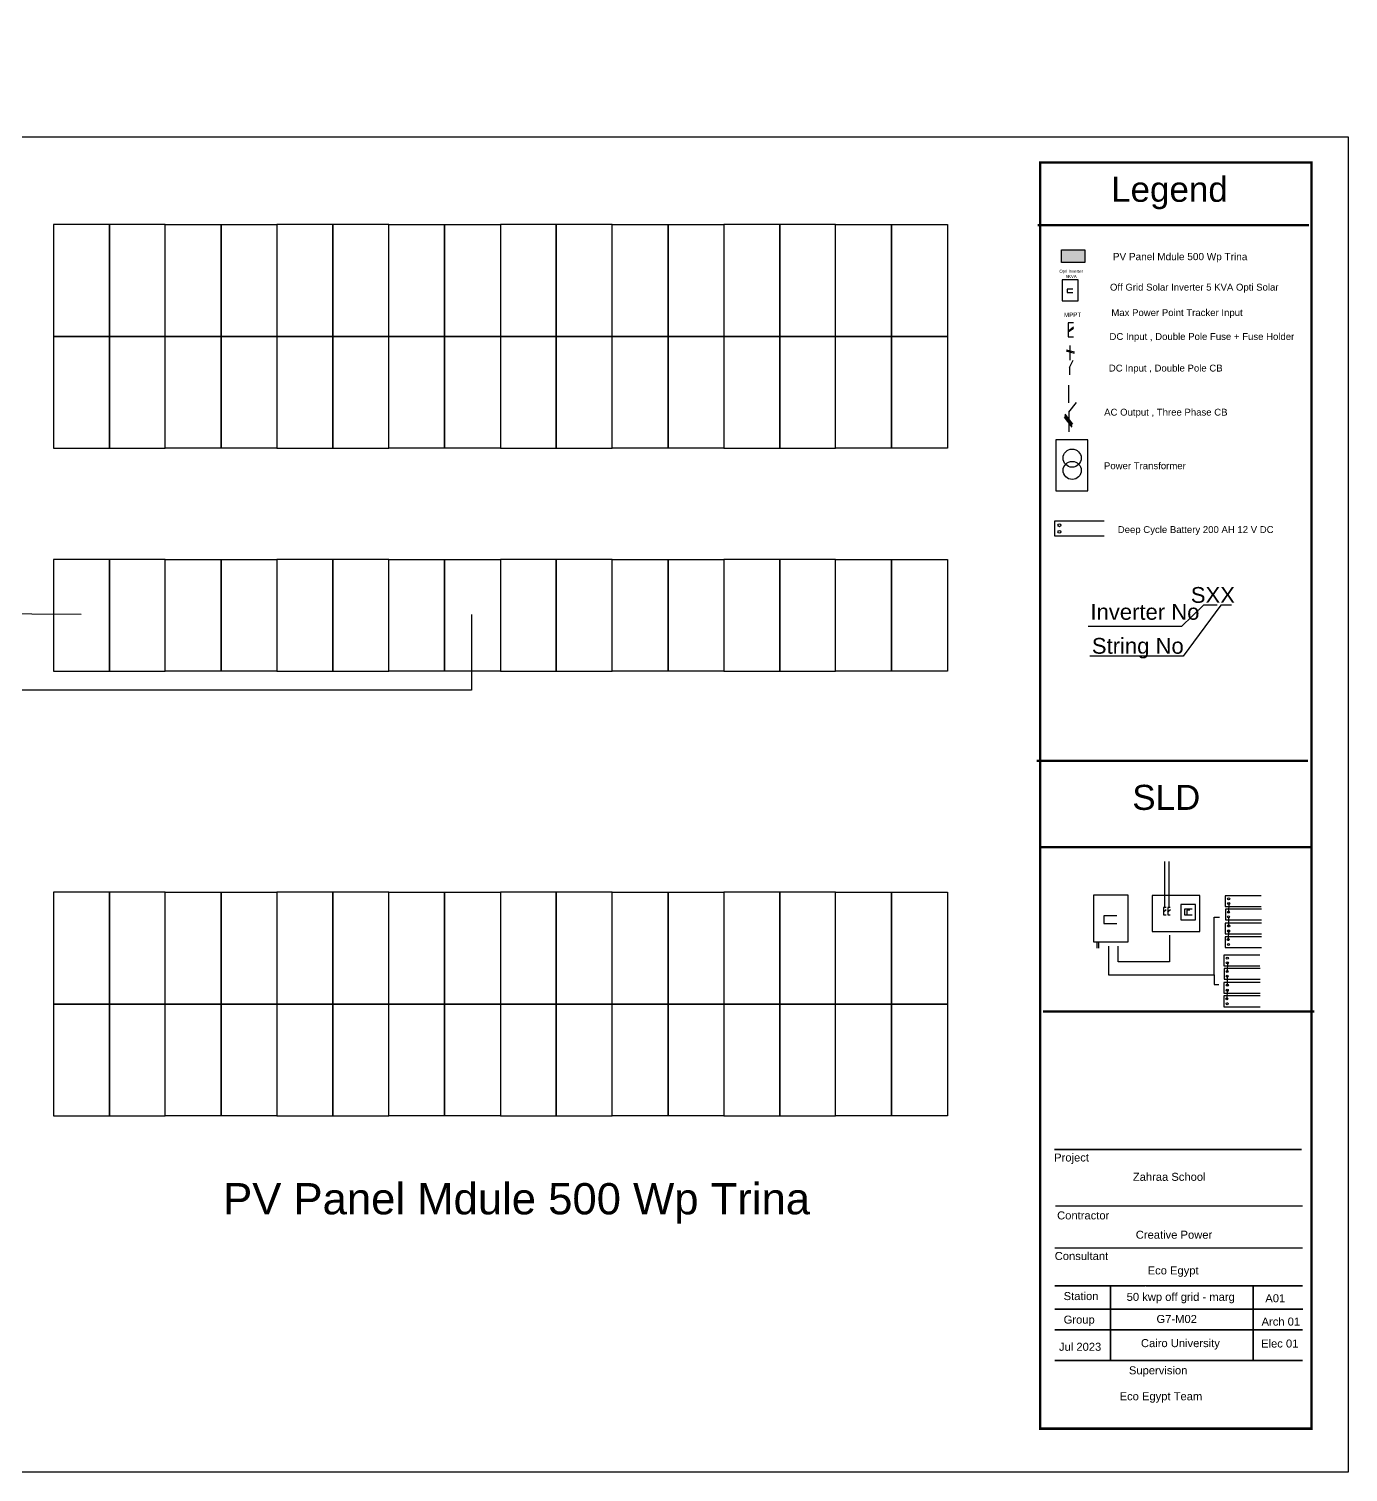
# Model space of a CAD drawing. Header units: millimetres. Extents: x 667177791 to 667177835.2, y 2728110118.8 to 2728110144.6.
# Drawn here: x 667177811.59 to 667177835.21, y 2728110118.82 to 2728110144.65 of the extents above; entities that cross this region are included whole.
import ezdxf

# ---------------------------------------------------------------- set-up
doc = ezdxf.new("R2010")
doc.units = ezdxf.units.MM
for name, color, linetype in [('A-Walls', 7, 'Continuous'), ('AREA', 4, 'Continuous'), ('Low Voltage SChematic Schematic$0$e-risr-lin3', 3, 'Continuous'), ('TEXT', 2, 'Continuous')]:
    doc.layers.add(name, color=color, linetype=linetype)
for name, color, linetype, lineweight in [('Lights', 50, 'Continuous', 0), ('NOTES', 7, 'Continuous', 0), ('TEXTS', 84, 'Continuous', 0)]:
    doc.layers.add(name, color=color, linetype=linetype, lineweight=lineweight)
doc.styles.add('Arial', font='arial.ttf', dxfattribs={"height": 349.9999999999996})
doc.styles.add('DMA-TXT-DIM', font='sanss___.ttf', dxfattribs={"height": 0.0018})
doc.styles.add('SDC-TEXT-ARB', font='sdc-arb.shx')
doc.styles.add('XA2', font='xarab.shx', dxfattribs={"height": 0.15})
pattern_1 = [(0, (0, -2.420000076293945), (0, 6.985), [5.08, -1.905]), (90, (0, -2.420000076293945), (-6.985, 4.277078946022131e-16), [5.08, -1.905])]
pattern_2 = [(0, (1.021999955177307, 0), (0, 6.985), [5.08, -1.905]), (90, (1.021999955177307, 0), (-6.985, 4.277078946022131e-16), [5.08, -1.905])]

msp = doc.modelspace()

# ---------------------------------------------------------------- hatches: boundary and pattern name
at = {"layer": 'AREA', "lineweight": 30, "true_color": 0xadddf7}
h = msp.add_hatch(dxfattribs=at)
h.set_pattern_fill('ANGLE', color=141)
h.set_pattern_definition([(0, (1.797947645187378, 3.002924919128418), (0, 6.985), [5.08, -1.905]), (90, (1.797947645187378, 3.002924919128418), (-6.985, 4.277078946022131e-16), [5.08, -1.905])])
h.paths.add_polyline_path([(667177826.8468572, 2728110144.649703), (667177825.8248572, 2728110144.649703), (667177825.8248572, 2728110142.229702), (667177826.8468572, 2728110142.229702)])
h = msp.add_hatch(dxfattribs=at)
h.set_pattern_fill('ANGLE', color=141)
h.set_pattern_definition(pattern_2)
h.paths.add_polyline_path([(667177826.0709095, 2728110141.646778), (667177825.0489095, 2728110141.646778), (667177825.0489095, 2728110139.226778), (667177826.0709095, 2728110139.226778)])
h = msp.add_hatch(dxfattribs=at)
h.set_pattern_fill('ANGLE', color=141)
h.set_pattern_definition(pattern_2)
h.paths.add_polyline_path([(667177826.0709095, 2728110141.646778), (667177825.0489095, 2728110141.646778), (667177825.0489095, 2728110139.226778), (667177826.0709095, 2728110139.226778)])
at = {"layer": 'AREA', "true_color": 0xadddf7}
h = msp.add_hatch(dxfattribs=at)
h.set_pattern_fill('ANGLE', color=141, scale=0.0001895248519407799)
h.set_pattern_definition([(0, (667051369.2427106, 2727593076.773592), (0, 0.001323831090806347), [0.0009627862478591619, -0.0003610448429471856]), (90, (667051369.2427106, 2727593076.773592), (-0.001323831090806347, 8.10612753983871e-20), [0.0009627862478591616, -0.0003610448429471856])])
h.paths.add_polyline_path([(667177830.4927125, 2728110140.46864), (667177830.4927125, 2728110140.69607), (667177830.0757577, 2728110140.69607), (667177830.0757577, 2728110140.46864)])
at = {"layer": 'AREA', "lineweight": 30, "true_color": 0xadddf7}
h = msp.add_hatch(dxfattribs=at)
h.set_pattern_fill('ANGLE', color=141)
h.set_pattern_definition(pattern_1)
h.paths.add_polyline_path([(667177825.0489095, 2728110139.226778), (667177824.0269096, 2728110139.226778), (667177824.0269096, 2728110136.806777), (667177825.0489095, 2728110136.806777)])
h = msp.add_hatch(dxfattribs=at)
h.set_pattern_fill('ANGLE', color=141)
h.set_pattern_definition(pattern_1)
h.paths.add_polyline_path([(667177825.0489095, 2728110139.226778), (667177824.0269096, 2728110139.226778), (667177824.0269096, 2728110136.806777), (667177825.0489095, 2728110136.806777)])
h = msp.add_hatch(dxfattribs=at)
h.set_pattern_fill('ANGLE', color=141)
h.set_pattern_definition(pattern_1)
h.paths.add_polyline_path([(667177825.0489095, 2728110139.226778), (667177824.0269096, 2728110139.226778), (667177824.0269096, 2728110136.806777), (667177825.0489095, 2728110136.806777)])
h = msp.add_hatch(dxfattribs=at)
h.set_pattern_fill('ANGLE', color=141)
h.set_pattern_definition([(0, (1.021999955177307, -2.420000076293945), (0, 6.985), [5.08, -1.905]), (90, (1.021999955177307, -2.420000076293945), (-6.985, 4.277078946022131e-16), [5.08, -1.905])])
h.paths.add_polyline_path([(667177826.0709095, 2728110139.226778), (667177825.0489095, 2728110139.226778), (667177825.0489095, 2728110136.806777), (667177826.0709095, 2728110136.806777)])

# ---------------------------------------------------------------- linework, layer by layer
at = {"color": 0}
for p, q in [((667177830.2242454, 2728110138.984527), (667177830.2242454, 2728110138.72031)), ((667177830.3078512, 2728110138.860115), (667177830.1642507, 2728110138.90083)), ((667177830.3085719, 2728110138.838581), (667177830.1649717, 2728110138.879296)), ((667177830.2233001, 2728110138.589375), (667177830.2868413, 2728110138.72031)), ((667177830.2233001, 2728110138.589375), (667177830.2233001, 2728110138.457267))]:
    msp.add_line(p, q, dxfattribs=at)
at = {"color": 240, "lineweight": 30, "true_color": 0xed1f24}
msp.add_line((667177831.953598, 2728110128.880328), (667177831.9032762, 2728110128.835794), dxfattribs=at)
at = {"lineweight": 30}
msp.add_line((667177832.0264044, 2728110128.880786), (667177831.9760826, 2728110128.836251), dxfattribs=at)
at = {"color": 18, "true_color": 0x000000}
msp.add_line((667177829.9560628, 2728110122.830596), (667177834.3921664, 2728110122.830596), dxfattribs=at)
at = {"lineweight": 0}
msp.add_lwpolyline([(667177835.2083838, 2728110142.716132), (667177791.0298784, 2728110142.716132), (667177791.0298784, 2728110118.815216), (667177835.2083838, 2728110118.815216), (667177835.2083838, 2728110142.716132)], dxfattribs=at)
at = {"lineweight": 30}
for points in [[(667177830.3741109, 2728110140.158644), (667177830.0922825, 2728110140.158644), (667177830.0922825, 2728110139.780001), (667177830.3741109, 2728110139.780001)], [(667177830.2806377, 2728110139.990195), (667177830.176687, 2728110139.990195), (667177830.176687, 2728110139.928645), (667177830.2806377, 2728110139.928645)], [(667177831.2722471, 2728110129.141697), (667177830.6510162, 2728110129.141697), (667177830.6510162, 2728110128.307058), (667177831.2722471, 2728110128.307058)], [(667177832.5538011, 2728110129.139066), (667177831.7021215, 2728110129.139066), (667177831.7021215, 2728110128.492281), (667177832.5538011, 2728110128.492281)], [(667177832.0249667, 2728110128.923882), (667177831.9789579, 2728110128.923882), (667177831.9789579, 2728110128.791718), (667177832.0249667, 2728110128.791718)], [(667177832.4136345, 2728110128.894348), (667177832.2809119, 2728110128.894348), (667177832.2809119, 2728110128.79015), (667177832.4136345, 2728110128.79015)], [(667177831.0662053, 2728110128.77039), (667177830.8370683, 2728110128.77039), (667177830.8370683, 2728110128.634714), (667177831.0662053, 2728110128.634714)], [(667177832.3725536, 2728110128.872246), (667177832.3219926, 2728110128.872246), (667177832.3219926, 2728110128.79015), (667177832.3725536, 2728110128.79015)]]:
    msp.add_lwpolyline(points, close=True, dxfattribs=at)
at = {"color": 0}
msp.add_lwpolyline([(667177830.5489435, 2728110137.292671), (667177829.9748616, 2728110137.292671), (667177829.9748616, 2728110136.379948), (667177830.5489435, 2728110136.379948)], close=True, dxfattribs=at)
at = {"color": 240, "lineweight": 30, "true_color": 0xed1f24}
msp.add_lwpolyline([(667177831.9521604, 2728110128.923425), (667177831.9061515, 2728110128.923425), (667177831.9061515, 2728110128.791261), (667177831.9521604, 2728110128.791261)], close=True, dxfattribs=at)
at = {"color": 18, "lineweight": 30, "true_color": 0x000000, "const_width": 0.01223335125470543}
msp.add_lwpolyline([(667177832.0736492, 2728110128.673622), (667177832.0736492, 2728110129.045527), (667177832.4098415, 2728110129.045527), (667177832.4098415, 2728110128.977412)], dxfattribs=at)
at = {"color": 240, "lineweight": 30, "true_color": 0xed1f24, "const_width": 0.01223335125470543}
for points in [[(667177832.1178737, 2728110128.564321), (667177832.1178737, 2728110129.00876), (667177832.2877419, 2728110129.00876), (667177832.2877419, 2728110128.977412)], [(667177831.9291561, 2728110128.791261), (667177831.9291561, 2728110128.564321)]]:
    msp.add_lwpolyline(points, dxfattribs=at)
at = {"color": 55, "lineweight": 30, "true_color": 0x999b37}
msp.add_lwpolyline([(667177832.4768357, 2728110128.977412), (667177832.2117062, 2728110128.977412), (667177832.2117062, 2728110128.703906), (667177832.4768357, 2728110128.703906)], close=True, dxfattribs=at)
at = {"color": 52, "lineweight": 30, "true_color": 0xc8c92d, "const_width": 0.01223335125470543}
for points in [[(667177832.1653945, 2728110128.673622), (667177831.8140817, 2728110128.673622), (667177832.1653945, 2728110128.673622)], [(667177832.1678808, 2728110128.564321), (667177831.8014572, 2728110128.564321)]]:
    msp.add_lwpolyline(points, dxfattribs=at)
at = {"lineweight": 30, "const_width": 0.01223335125470543}
msp.add_lwpolyline([(667177832.0019624, 2728110128.791718), (667177832.0019624, 2728110128.673622)], dxfattribs=at)
at = {"color": 0}
for centre in [(667177830.2680175, 2728110136.965787), (667177830.2687194, 2728110136.74588)]:
    msp.add_circle(centre, 0.162163529122147, dxfattribs=at)
at = {"layer": 'A-Walls', "lineweight": 30}
for p, q in [((667177833.0700302, 2728110128.993113), (667177833.0654886, 2728110128.837912)), ((667177833.0689476, 2728110128.501819), (667177833.0616653, 2728110128.347349)), ((667177833.046118, 2728110127.931611), (667177833.0415761, 2728110127.776409)), ((667177833.0450356, 2728110127.440316), (667177833.0377531, 2728110127.285847))]:
    msp.add_line(p, q, dxfattribs=at)
for points in [[(667177830.8421705, 2728110135.836433), (667177829.9528732, 2728110135.836433), (667177829.9528732, 2728110135.572395), (667177830.8421705, 2728110135.572395)], [(667177833.6515121, 2728110129.130764), (667177833.0065813, 2728110129.130764), (667177833.0065813, 2728110128.939281), (667177833.6515121, 2728110128.939281)], [(667177833.6552052, 2728110128.893923), (667177833.0102742, 2728110128.893923), (667177833.0102742, 2728110128.702439), (667177833.6552052, 2728110128.702439)], [(667177833.654875, 2728110128.642865), (667177833.0099437, 2728110128.642865), (667177833.0099437, 2728110128.451382), (667177833.654875, 2728110128.451382)], [(667177833.654875, 2728110128.399828), (667177833.0099437, 2728110128.399828), (667177833.0099437, 2728110128.208344), (667177833.654875, 2728110128.208344)], [(667177833.6276002, 2728110128.069262), (667177832.9826691, 2728110128.069262), (667177832.9826691, 2728110127.877778), (667177833.6276002, 2728110127.877778)], [(667177833.631293, 2728110127.832421), (667177832.986362, 2728110127.832421), (667177832.986362, 2728110127.640937), (667177833.631293, 2728110127.640937)], [(667177833.6309626, 2728110127.581364), (667177832.9860315, 2728110127.581364), (667177832.9860315, 2728110127.389879), (667177833.6309626, 2728110127.389879)], [(667177833.6309626, 2728110127.338326), (667177832.9860315, 2728110127.338326), (667177832.9860315, 2728110127.146842), (667177833.6309626, 2728110127.146842)]]:
    msp.add_lwpolyline(points, close=True, dxfattribs=at)
for centre, radius in [((667177830.0391107, 2728110135.764266), 0.02568967087268749), ((667177830.0403633, 2728110135.646626), 0.02568967087268749), ((667177833.0691218, 2728110129.078427), 0.01863051608746556), ((667177833.0700302, 2728110128.993113), 0.01863051608746556), ((667177833.0654886, 2728110128.837912), 0.01863051608746556), ((667177833.0673051, 2728110128.75532), 0.01863051608746556), ((667177833.0616653, 2728110128.347349), 0.01863051608746556), ((667177833.0689476, 2728110128.501819), 0.01863051608746556), ((667177833.0704043, 2728110128.592056), 0.01863051608746556), ((667177833.0660353, 2728110128.261477), 0.01863051608746556), ((667177833.0452096, 2728110128.016926), 0.01863051608746556), ((667177833.046118, 2728110127.931611), 0.01863051608746556), ((667177833.0415761, 2728110127.776409), 0.01863051608746556), ((667177833.0433929, 2728110127.693817), 0.01863051608746556), ((667177833.0450356, 2728110127.440316), 0.01863051608746556), ((667177833.0464921, 2728110127.530554), 0.01863051608746556), ((667177833.0377531, 2728110127.285847), 0.01863051608746556), ((667177833.0421231, 2728110127.199975), 0.01863051608746556)]:
    msp.add_circle(centre, radius, dxfattribs=at)
at = {"layer": 'AREA', "color": 18, "lineweight": 30, "true_color": 0x000000}
for p, q in [((667177830.2948141, 2728110139.307389), (667177830.1948823, 2728110139.234378)), ((667177830.2946455, 2728110139.28493), (667177830.1962874, 2728110139.21794))]:
    msp.add_line(p, q, dxfattribs=at)
at = {"layer": 'AREA', "color": 240, "true_color": 0xed1f24}
for p, q in [((667177831.928011, 2728110128.923425), (667177831.928011, 2728110129.746738)), ((667177830.7079761, 2728110128.307058), (667177830.7079761, 2728110128.193974))]:
    msp.add_line(p, q, dxfattribs=at)
at = {"layer": 'AREA', "color": 18, "true_color": 0x000000}
for p, q in [((667177832.0028293, 2728110128.923709), (667177832.0028293, 2728110129.747022)), ((667177833.0690382, 2728110128.751671), (667177833.0690382, 2728110128.588169)), ((667177830.7419138, 2728110128.307058), (667177830.7419138, 2728110128.193974)), ((667177833.0451257, 2728110127.690168), (667177833.0451257, 2728110127.526668))]:
    msp.add_line(p, q, dxfattribs=at)
at = {"layer": 'AREA', "color": 18, "lineweight": 30, "true_color": 0x000000}
for points in [[(667177813.0341623, 2728110141.144902), (667177812.0341623, 2728110141.144902), (667177812.0341623, 2728110139.144902), (667177813.0341623, 2728110139.144902), (667177813.0341623, 2728110141.144902)], [(667177814.0341622, 2728110141.144902), (667177813.0341622, 2728110141.144902), (667177813.0341622, 2728110139.144902), (667177814.0341622, 2728110139.144902), (667177814.0341622, 2728110141.144902)], [(667177814.0341622, 2728110141.144902), (667177815.0341622, 2728110141.144902), (667177815.0341622, 2728110139.144902), (667177814.0341622, 2728110139.144902), (667177814.0341622, 2728110141.144902)], [(667177815.034162, 2728110141.144902), (667177816.034162, 2728110141.144902), (667177816.034162, 2728110139.144902), (667177815.034162, 2728110139.144902), (667177815.034162, 2728110141.144902)], [(667177817.034162, 2728110141.144902), (667177816.034162, 2728110141.144902), (667177816.034162, 2728110139.144902), (667177817.034162, 2728110139.144902), (667177817.034162, 2728110141.144902)], [(667177818.0341619, 2728110141.144902), (667177817.0341619, 2728110141.144902), (667177817.0341619, 2728110139.144902), (667177818.0341619, 2728110139.144902), (667177818.0341619, 2728110141.144902)], [(667177818.0341619, 2728110141.144902), (667177819.0341619, 2728110141.144902), (667177819.0341619, 2728110139.144902), (667177818.0341619, 2728110139.144902), (667177818.0341619, 2728110141.144902)], [(667177819.0341618, 2728110141.144902), (667177820.0341618, 2728110141.144902), (667177820.0341618, 2728110139.144902), (667177819.0341618, 2728110139.144902), (667177819.0341618, 2728110141.144902)], [(667177821.034162, 2728110141.144902), (667177820.034162, 2728110141.144902), (667177820.034162, 2728110139.144902), (667177821.034162, 2728110139.144902), (667177821.034162, 2728110141.144902)], [(667177822.0341619, 2728110141.144902), (667177821.0341619, 2728110141.144902), (667177821.0341619, 2728110139.144902), (667177822.0341619, 2728110139.144902), (667177822.0341619, 2728110141.144902)], [(667177822.0341619, 2728110141.144902), (667177823.0341619, 2728110141.144902), (667177823.0341619, 2728110139.144902), (667177822.0341619, 2728110139.144902), (667177822.0341619, 2728110141.144902)], [(667177823.0341618, 2728110141.144902), (667177824.0341618, 2728110141.144902), (667177824.0341618, 2728110139.144902), (667177823.0341618, 2728110139.144902), (667177823.0341618, 2728110141.144902)], [(667177825.0341618, 2728110141.144902), (667177824.0341618, 2728110141.144902), (667177824.0341618, 2728110139.144902), (667177825.0341618, 2728110139.144902), (667177825.0341618, 2728110141.144902)], [(667177826.0341617, 2728110141.144902), (667177825.0341617, 2728110141.144902), (667177825.0341617, 2728110139.144902), (667177826.0341617, 2728110139.144902), (667177826.0341617, 2728110141.144902)], [(667177826.0341617, 2728110141.144902), (667177827.0341617, 2728110141.144902), (667177827.0341617, 2728110139.144902), (667177826.0341617, 2728110139.144902), (667177826.0341617, 2728110141.144902)], [(667177827.0341616, 2728110141.144902), (667177828.0341616, 2728110141.144902), (667177828.0341616, 2728110139.144902), (667177827.0341616, 2728110139.144902), (667177827.0341616, 2728110141.144902)], [(667177813.0341622, 2728110139.144902), (667177812.0341622, 2728110139.144902), (667177812.0341622, 2728110137.144902), (667177813.0341622, 2728110137.144902), (667177813.0341622, 2728110139.144902)], [(667177814.0341622, 2728110139.144902), (667177813.0341622, 2728110139.144902), (667177813.0341622, 2728110137.144902), (667177814.0341622, 2728110137.144902), (667177814.0341622, 2728110139.144902)], [(667177814.0341622, 2728110139.144902), (667177815.0341622, 2728110139.144902), (667177815.0341622, 2728110137.144902), (667177814.0341622, 2728110137.144902), (667177814.0341622, 2728110139.144902)], [(667177815.0341622, 2728110139.144902), (667177816.0341622, 2728110139.144902), (667177816.0341622, 2728110137.144902), (667177815.0341622, 2728110137.144902), (667177815.0341622, 2728110139.144902)], [(667177817.0341619, 2728110139.144902), (667177816.0341619, 2728110139.144902), (667177816.0341619, 2728110137.144902), (667177817.0341619, 2728110137.144902), (667177817.0341619, 2728110139.144902)], [(667177818.0341619, 2728110139.144902), (667177817.0341619, 2728110139.144902), (667177817.0341619, 2728110137.144902), (667177818.0341619, 2728110137.144902), (667177818.0341619, 2728110139.144902)], [(667177818.0341619, 2728110139.144902), (667177819.0341619, 2728110139.144902), (667177819.0341619, 2728110137.144902), (667177818.0341619, 2728110137.144902), (667177818.0341619, 2728110139.144902)], [(667177819.0341619, 2728110139.144902), (667177820.0341619, 2728110139.144902), (667177820.0341619, 2728110137.144902), (667177819.0341619, 2728110137.144902), (667177819.0341619, 2728110139.144902)], [(667177821.0341619, 2728110139.144902), (667177820.0341619, 2728110139.144902), (667177820.0341619, 2728110137.144902), (667177821.0341619, 2728110137.144902), (667177821.0341619, 2728110139.144902)], [(667177822.0341619, 2728110139.144902), (667177821.0341619, 2728110139.144902), (667177821.0341619, 2728110137.144902), (667177822.0341619, 2728110137.144902), (667177822.0341619, 2728110139.144902)], [(667177822.0341619, 2728110139.144902), (667177823.0341619, 2728110139.144902), (667177823.0341619, 2728110137.144902), (667177822.0341619, 2728110137.144902), (667177822.0341619, 2728110139.144902)], [(667177823.0341619, 2728110139.144902), (667177824.0341619, 2728110139.144902), (667177824.0341619, 2728110137.144902), (667177823.0341619, 2728110137.144902), (667177823.0341619, 2728110139.144902)], [(667177825.0341617, 2728110139.144902), (667177824.0341617, 2728110139.144902), (667177824.0341617, 2728110137.144902), (667177825.0341617, 2728110137.144902), (667177825.0341617, 2728110139.144902)], [(667177826.0341617, 2728110139.144902), (667177825.0341617, 2728110139.144902), (667177825.0341617, 2728110137.144902), (667177826.0341617, 2728110137.144902), (667177826.0341617, 2728110139.144902)], [(667177826.0341617, 2728110139.144902), (667177827.0341617, 2728110139.144902), (667177827.0341617, 2728110137.144902), (667177826.0341617, 2728110137.144902), (667177826.0341617, 2728110139.144902)], [(667177827.0341617, 2728110139.144902), (667177828.0341617, 2728110139.144902), (667177828.0341617, 2728110137.144902), (667177827.0341617, 2728110137.144902), (667177827.0341617, 2728110139.144902)], [(667177819.518619, 2728110134.169459), (667177819.518619, 2728110132.810001), (667177807.494633, 2728110132.810001), (667177807.494633, 2728110136.678951)], [(667177813.0341622, 2728110135.150285), (667177812.0341622, 2728110135.150285), (667177812.0341622, 2728110133.150285), (667177813.0341622, 2728110133.150285), (667177813.0341622, 2728110135.150285)], [(667177814.034162, 2728110135.150285), (667177813.034162, 2728110135.150285), (667177813.034162, 2728110133.150285), (667177814.034162, 2728110133.150285), (667177814.034162, 2728110135.150285)], [(667177814.034162, 2728110135.150285), (667177815.034162, 2728110135.150285), (667177815.034162, 2728110133.150285), (667177814.034162, 2728110133.150285), (667177814.034162, 2728110135.150285)], [(667177815.0341619, 2728110135.150285), (667177816.0341619, 2728110135.150285), (667177816.0341619, 2728110133.150285), (667177815.0341619, 2728110133.150285), (667177815.0341619, 2728110135.150285)], [(667177817.0341619, 2728110135.150285), (667177816.0341619, 2728110135.150285), (667177816.0341619, 2728110133.150285), (667177817.0341619, 2728110133.150285), (667177817.0341619, 2728110135.150285)], [(667177818.0341618, 2728110135.150285), (667177817.0341618, 2728110135.150285), (667177817.0341618, 2728110133.150285), (667177818.0341618, 2728110133.150285), (667177818.0341618, 2728110135.150285)], [(667177818.0341618, 2728110135.150285), (667177819.0341618, 2728110135.150285), (667177819.0341618, 2728110133.150285), (667177818.0341618, 2728110133.150285), (667177818.0341618, 2728110135.150285)], [(667177819.0341617, 2728110135.150285), (667177820.0341617, 2728110135.150285), (667177820.0341617, 2728110133.150285), (667177819.0341617, 2728110133.150285), (667177819.0341617, 2728110135.150285)], [(667177821.0341619, 2728110135.150285), (667177820.0341619, 2728110135.150285), (667177820.0341619, 2728110133.150285), (667177821.0341619, 2728110133.150285), (667177821.0341619, 2728110135.150285)], [(667177822.0341618, 2728110135.150285), (667177821.0341618, 2728110135.150285), (667177821.0341618, 2728110133.150285), (667177822.0341618, 2728110133.150285), (667177822.0341618, 2728110135.150285)], [(667177822.0341618, 2728110135.150285), (667177823.0341618, 2728110135.150285), (667177823.0341618, 2728110133.150285), (667177822.0341618, 2728110133.150285), (667177822.0341618, 2728110135.150285)], [(667177823.0341617, 2728110135.150285), (667177824.0341617, 2728110135.150285), (667177824.0341617, 2728110133.150285), (667177823.0341617, 2728110133.150285), (667177823.0341617, 2728110135.150285)], [(667177825.0341617, 2728110135.150285), (667177824.0341617, 2728110135.150285), (667177824.0341617, 2728110133.150285), (667177825.0341617, 2728110133.150285), (667177825.0341617, 2728110135.150285)], [(667177826.0341616, 2728110135.150285), (667177825.0341616, 2728110135.150285), (667177825.0341616, 2728110133.150285), (667177826.0341616, 2728110133.150285), (667177826.0341616, 2728110135.150285)], [(667177826.0341616, 2728110135.150285), (667177827.0341616, 2728110135.150285), (667177827.0341616, 2728110133.150285), (667177826.0341616, 2728110133.150285), (667177826.0341616, 2728110135.150285)], [(667177827.0341614, 2728110135.150285), (667177828.0341614, 2728110135.150285), (667177828.0341614, 2728110133.150285), (667177827.0341614, 2728110133.150285), (667177827.0341614, 2728110135.150285)], [(667177813.0341622, 2728110129.19426), (667177812.0341622, 2728110129.19426), (667177812.0341622, 2728110127.19426), (667177813.0341622, 2728110127.19426), (667177813.0341622, 2728110129.19426)], [(667177814.034162, 2728110129.19426), (667177813.034162, 2728110129.19426), (667177813.034162, 2728110127.19426), (667177814.034162, 2728110127.19426), (667177814.034162, 2728110129.19426)], [(667177814.034162, 2728110129.19426), (667177815.034162, 2728110129.19426), (667177815.034162, 2728110127.19426), (667177814.034162, 2728110127.19426), (667177814.034162, 2728110129.19426)], [(667177815.0341619, 2728110129.19426), (667177816.0341619, 2728110129.19426), (667177816.0341619, 2728110127.19426), (667177815.0341619, 2728110127.19426), (667177815.0341619, 2728110129.19426)], [(667177817.0341619, 2728110129.19426), (667177816.0341619, 2728110129.19426), (667177816.0341619, 2728110127.19426), (667177817.0341619, 2728110127.19426), (667177817.0341619, 2728110129.19426)], [(667177818.0341618, 2728110129.19426), (667177817.0341618, 2728110129.19426), (667177817.0341618, 2728110127.19426), (667177818.0341618, 2728110127.19426), (667177818.0341618, 2728110129.19426)], [(667177818.0341618, 2728110129.19426), (667177819.0341618, 2728110129.19426), (667177819.0341618, 2728110127.19426), (667177818.0341618, 2728110127.19426), (667177818.0341618, 2728110129.19426)], [(667177819.0341617, 2728110129.19426), (667177820.0341617, 2728110129.19426), (667177820.0341617, 2728110127.19426), (667177819.0341617, 2728110127.19426), (667177819.0341617, 2728110129.19426)], [(667177821.0341619, 2728110129.19426), (667177820.0341619, 2728110129.19426), (667177820.0341619, 2728110127.19426), (667177821.0341619, 2728110127.19426), (667177821.0341619, 2728110129.19426)], [(667177822.0341618, 2728110129.19426), (667177821.0341618, 2728110129.19426), (667177821.0341618, 2728110127.19426), (667177822.0341618, 2728110127.19426), (667177822.0341618, 2728110129.19426)], [(667177822.0341618, 2728110129.19426), (667177823.0341618, 2728110129.19426), (667177823.0341618, 2728110127.19426), (667177822.0341618, 2728110127.19426), (667177822.0341618, 2728110129.19426)], [(667177823.0341617, 2728110129.19426), (667177824.0341617, 2728110129.19426), (667177824.0341617, 2728110127.19426), (667177823.0341617, 2728110127.19426), (667177823.0341617, 2728110129.19426)], [(667177825.0341617, 2728110129.19426), (667177824.0341617, 2728110129.19426), (667177824.0341617, 2728110127.19426), (667177825.0341617, 2728110127.19426), (667177825.0341617, 2728110129.19426)], [(667177826.0341616, 2728110129.19426), (667177825.0341616, 2728110129.19426), (667177825.0341616, 2728110127.19426), (667177826.0341616, 2728110127.19426), (667177826.0341616, 2728110129.19426)], [(667177826.0341616, 2728110129.19426), (667177827.0341616, 2728110129.19426), (667177827.0341616, 2728110127.19426), (667177826.0341616, 2728110127.19426), (667177826.0341616, 2728110129.19426)], [(667177827.0341614, 2728110129.19426), (667177828.0341614, 2728110129.19426), (667177828.0341614, 2728110127.19426), (667177827.0341614, 2728110127.19426), (667177827.0341614, 2728110129.19426)], [(667177813.034162, 2728110127.19426), (667177812.034162, 2728110127.19426), (667177812.034162, 2728110125.19426), (667177813.034162, 2728110125.19426), (667177813.034162, 2728110127.19426)], [(667177814.034162, 2728110127.19426), (667177813.034162, 2728110127.19426), (667177813.034162, 2728110125.19426), (667177814.034162, 2728110125.19426), (667177814.034162, 2728110127.19426)], [(667177814.034162, 2728110127.19426), (667177815.034162, 2728110127.19426), (667177815.034162, 2728110125.19426), (667177814.034162, 2728110125.19426), (667177814.034162, 2728110127.19426)], [(667177815.034162, 2728110127.19426), (667177816.034162, 2728110127.19426), (667177816.034162, 2728110125.19426), (667177815.034162, 2728110125.19426), (667177815.034162, 2728110127.19426)], [(667177817.0341618, 2728110127.19426), (667177816.0341618, 2728110127.19426), (667177816.0341618, 2728110125.19426), (667177817.0341618, 2728110125.19426), (667177817.0341618, 2728110127.19426)], [(667177818.0341618, 2728110127.19426), (667177817.0341618, 2728110127.19426), (667177817.0341618, 2728110125.19426), (667177818.0341618, 2728110125.19426), (667177818.0341618, 2728110127.19426)], [(667177818.0341618, 2728110127.19426), (667177819.0341618, 2728110127.19426), (667177819.0341618, 2728110125.19426), (667177818.0341618, 2728110125.19426), (667177818.0341618, 2728110127.19426)], [(667177819.0341618, 2728110127.19426), (667177820.0341618, 2728110127.19426), (667177820.0341618, 2728110125.19426), (667177819.0341618, 2728110125.19426), (667177819.0341618, 2728110127.19426)], [(667177821.0341618, 2728110127.19426), (667177820.0341618, 2728110127.19426), (667177820.0341618, 2728110125.19426), (667177821.0341618, 2728110125.19426), (667177821.0341618, 2728110127.19426)], [(667177822.0341618, 2728110127.19426), (667177821.0341618, 2728110127.19426), (667177821.0341618, 2728110125.19426), (667177822.0341618, 2728110125.19426), (667177822.0341618, 2728110127.19426)], [(667177822.0341618, 2728110127.19426), (667177823.0341618, 2728110127.19426), (667177823.0341618, 2728110125.19426), (667177822.0341618, 2728110125.19426), (667177822.0341618, 2728110127.19426)], [(667177823.0341618, 2728110127.19426), (667177824.0341618, 2728110127.19426), (667177824.0341618, 2728110125.19426), (667177823.0341618, 2728110125.19426), (667177823.0341618, 2728110127.19426)], [(667177825.0341616, 2728110127.19426), (667177824.0341616, 2728110127.19426), (667177824.0341616, 2728110125.19426), (667177825.0341616, 2728110125.19426), (667177825.0341616, 2728110127.19426)], [(667177826.0341616, 2728110127.19426), (667177825.0341616, 2728110127.19426), (667177825.0341616, 2728110125.19426), (667177826.0341616, 2728110125.19426), (667177826.0341616, 2728110127.19426)], [(667177826.0341616, 2728110127.19426), (667177827.0341616, 2728110127.19426), (667177827.0341616, 2728110125.19426), (667177826.0341616, 2728110125.19426), (667177826.0341616, 2728110127.19426)], [(667177827.0341616, 2728110127.19426), (667177828.0341616, 2728110127.19426), (667177828.0341616, 2728110125.19426), (667177827.0341616, 2728110125.19426), (667177827.0341616, 2728110127.19426)]]:
    msp.add_lwpolyline(points, dxfattribs=at)
at = {"layer": 'AREA', "color": 18, "true_color": 0x000000}
msp.add_lwpolyline([(667177830.0757577, 2728110140.46864), (667177830.0757577, 2728110140.69607), (667177830.4927125, 2728110140.69607), (667177830.4927125, 2728110140.46864), (667177830.0757577, 2728110140.46864)], dxfattribs=at)
at = {"layer": 'AREA', "color": 18, "lineweight": 30, "true_color": 0x000000}
msp.add_lwpolyline([(667177830.2941959, 2728110139.386518), (667177830.1967369, 2728110139.386518), (667177830.1967369, 2728110139.139006), (667177830.2941959, 2728110139.139006)], close=True, dxfattribs=at)
at = {"layer": 'AREA', "color": 1, "lineweight": 30}
msp.add_lwpolyline([(667177812.5308343, 2728110134.169459), (667177808.0926996, 2728110134.19402), (667177808.0926996, 2728110136.678951)], dxfattribs=at)
at = {"layer": 'AREA', "color": 242, "true_color": 0xcd2027}
msp.add_lwpolyline([(667177832.8632624, 2728110134.335516), (667177832.6214728, 2728110134.335516), (667177832.2236898, 2728110133.951953), (667177830.5521407, 2728110133.951953)], dxfattribs=at)
at = {"layer": 'AREA', "color": 5}
msp.add_lwpolyline([(667177833.1206512, 2728110134.331619), (667177832.9295595, 2728110134.331619), (667177832.2548888, 2728110133.423685), (667177830.5818608, 2728110133.423685)], dxfattribs=at)
at = {"layer": 'AREA', "color": 240, "lineweight": 30, "true_color": 0xed1f24}
for points in [[(667177830.9213786, 2728110128.22885), (667177830.9213786, 2728110127.718093), (667177832.8091769, 2728110127.718093), (667177832.8091769, 2728110128.747845), (667177832.9081008, 2728110128.747845)], [(667177832.0095417, 2728110128.426562), (667177832.0095417, 2728110127.948757), (667177831.0944953, 2728110127.948757), (667177831.0944953, 2728110128.22885)], [(667177832.8091769, 2728110127.718093), (667177832.8091769, 2728110127.545094), (667177832.8950534, 2728110127.545094)]]:
    msp.add_lwpolyline(points, dxfattribs=at)
at = {"layer": 'Low Voltage SChematic Schematic$0$e-risr-lin3', "color": 18, "true_color": 0x000000}
for p, q in [((667177830.2108363, 2728110137.958368), (667177830.2108363, 2728110138.269287)), ((667177830.2108363, 2728110137.785698), (667177830.3441397, 2728110137.963256)), ((667177830.2664167, 2728110137.520071), (667177830.1331133, 2728110137.69763)), ((667177830.2711986, 2728110137.550337), (667177830.1378955, 2728110137.727895)), ((667177830.2781752, 2728110137.574747), (667177830.1448718, 2728110137.752305)), ((667177830.2108363, 2728110137.785698), (667177830.2108363, 2728110137.438762))]:
    msp.add_line(p, q, dxfattribs=at)
at = {"layer": 'NOTES', "lineweight": -3}
for p, q in [((667177801.5935135, 2728110142.716132), (667177835.2083838, 2728110142.716132)), ((667177835.2083838, 2728110118.815216), (667177801.5935135, 2728110118.815216))]:
    msp.add_line(p, q, dxfattribs=at)
at = {"layer": 'NOTES', "color": 7, "lineweight": -3}
msp.add_line((667177835.2083838, 2728110142.716132), (667177835.2083838, 2728110118.815216), dxfattribs=at)
at = {"layer": 'NOTES', "color": 18, "lineweight": -3, "true_color": 0x000000, "const_width": 0.04378002651777429}
for points in [[(667177829.6973636, 2728110126.158586), (667177829.6973636, 2728110142.25827), (667177834.5529633, 2728110142.25827), (667177834.5529633, 2728110119.592673), (667177829.6973636, 2728110119.592673), (667177829.6973636, 2728110126.158586)], [(667177829.6497118, 2728110141.134879), (667177834.5053115, 2728110141.134879)], [(667177829.6349182, 2728110131.549027), (667177834.4905179, 2728110131.549027)], [(667177829.716177, 2728110130.003922), (667177834.5717766, 2728110130.003922)], [(667177829.7475619, 2728110127.05909), (667177834.6031616, 2728110127.05909)]]:
    msp.add_lwpolyline(points, dxfattribs=at)
at = {"layer": 'TEXTS', "color": 18, "true_color": 0x000000}
for p, q in [((667177829.9514225, 2728110124.598065), (667177834.3760903, 2728110124.598065)), ((667177829.9514225, 2728110124.586629), (667177834.3760903, 2728110124.586629)), ((667177829.9674983, 2728110123.584599), (667177834.3921664, 2728110123.584599)), ((667177829.9674983, 2728110123.573163), (667177834.3921664, 2728110123.573163)), ((667177829.9560628, 2728110122.157255), (667177834.3921664, 2728110122.157255)), ((667177829.9560628, 2728110122.145819), (667177831.5826087, 2728110122.145819)), ((667177830.9508629, 2728110122.145819), (667177830.9508629, 2728110120.807838)), ((667177830.9622986, 2728110122.145819), (667177830.9622986, 2728110120.807838)), ((667177831.5940444, 2728110122.145819), (667177834.3921664, 2728110122.145819)), ((667177833.5050321, 2728110122.145819), (667177833.5050321, 2728110120.807838)), ((667177833.516468, 2728110122.145819), (667177833.516468, 2728110120.807838)), ((667177829.9600837, 2728110121.740533), (667177834.3961873, 2728110121.740533)), ((667177829.9600837, 2728110121.729097), (667177834.3961873, 2728110121.729097)), ((667177829.9560628, 2728110121.365717), (667177834.3921664, 2728110121.365717)), ((667177829.9560628, 2728110121.354281), (667177834.3921664, 2728110121.354281)), ((667177829.9560628, 2728110120.819275), (667177834.3921664, 2728110120.819275)), ((667177829.9560628, 2728110120.807838), (667177834.3921664, 2728110120.807838))]:
    msp.add_line(p, q, dxfattribs=at)

# ---------------------------------------------------------------- texts
at = {"color": 152, "true_color": 0x2776bb, "attachment_point": 1, "style": 'DMA-TXT-DIM'}
for s, insert, char_height, width in [('\\pxqc;Opti Inverter\\P5KVA', (667177829.9924319, 2728110140.338188), 0.05514134508503257, 0.5178535137636429), ('S{\\C242;\\c2564301;X}X', (667177832.3921599, 2728110134.658396), 0.2824619673040869, 1.373638590361735), ('String No', (667177830.6208591, 2728110133.747113), 0.2824619673040869, 2.305698199778989)]:
    msp.add_mtext(s, dxfattribs=dict(at, insert=insert, char_height=char_height, width=width))
at = {"color": 242, "true_color": 0xcd2027, "insert": (667177830.5951667, 2728110134.354999), "char_height": 0.2824619673040869, "width": 2.305698199778989, "attachment_point": 1, "style": 'DMA-TXT-DIM'}
msp.add_mtext('Inverter No', dxfattribs=at)
at = {"layer": 'AREA', "color": 240, "true_color": 0xed1f24, "insert": (667177830.1223791, 2728110139.571288), "char_height": 0.08011732635457852, "width": 0.3204693054183141, "attachment_point": 1, "style": 'SDC-TEXT-ARB'}
msp.add_mtext('MPPT ', dxfattribs=at)
at = {"layer": 'Lights', "color": 18, "true_color": 0x000000, "attachment_point": 1, "style": 'Arial'}
for s, width, gutter_width, insert, char_height in [('\\pxqc;Legend', 17.35478311283198, 2.910516884984902, (667177823.3324032, 2728110142.002146), 0.4481661619913501), ('PV Panel Mdule 500 Wp Trina', 4.964298314222729, 0.8325470835163653, (667177830.9958217, 2728110140.637549), 0.1281969649520027), ('\\pxt4;Off Grid Solar Inverter 5 KVA Opti Solar', 4.74825983962362, 0.7963159405490889, (667177830.9448686, 2728110140.087281), 0.1226180341538437), ('Max Power Point Tracker Input', 4.74825983962362, 0.7963159405490889, (667177830.9692616, 2728110139.631767), 0.1226180341538437), ('DC Input , Double Pole Fuse + Fuse Holder', 4.74825983962362, 0.7963159405490889, (667177830.9362485, 2728110139.204332), 0.1226180341538437), ('DC Input , Double Pole CB', 4.74825983962362, 0.7963159405490889, (667177830.9243894, 2728110138.638676), 0.1226180341538437), ('AC Output , Three Phase CB', 4.74825983962362, 0.7963159405490889, (667177830.8409184, 2728110137.84967), 0.1226180341538437), ('Power Transformer', 4.74825983962362, 0.7963159405490889, (667177830.8372397, 2728110136.890568), 0.1226180341538437), ('Deep Cycle Battery 200 AH 12 V DC', 4.74825983962362, 0.7963159405490889, (667177831.0845675, 2728110135.74901), 0.1226180341538437), ('\\pxqc;SLD', 17.35478311283198, 2.910516884984902, (667177823.2756412, 2728110131.117837), 0.4481661619913501), ('PV Panel Mdule 500 Wp Trina', 21.65284183993482, 3.631330992344159, (667177815.0706937, 2728110123.989031), 0.5591583000789103)]:
    msp.add_mtext_dynamic_manual_height_columns(s, width=width, gutter_width=gutter_width, heights=[0], dxfattribs=dict(at, insert=insert, char_height=char_height))
at = {"layer": 'TEXT', "color": 159, "true_color": 0x22346e, "char_height": 0.1432859511370737, "attachment_point": 1, "rotation": 359.99940653093756, "style": 'XA2'}
for s, insert in [('{\\fArial|b0|i0|c0|p34;Project}', (667177829.9459918, 2728110124.518671)), ('{\\fArial|b0|i0|c0|p34;Zahraa School}', (667177831.3542585, 2728110124.1731)), ('{\\fArial|b0|i0|c0|p34;Contractor}', (667177829.9988964, 2728110123.482128)), ('{\\fArial|b0|i0|c0|p34;Creative Power}', (667177831.4071634, 2728110123.136558)), ('{\\fArial|b0|i0|c0|p34;Consultant}', (667177829.9560645, 2728110122.755648)), ('{\\fArial|b0|i0|c0|p34;Eco Egypt}', (667177831.6199739, 2728110122.497417)), ('{\\fArial|b0|i0|c0|p34;Station}', (667177830.1158814, 2728110122.038149)), ('{\\fArial|b0|i0|c0|p34;50 kwp off grid - marg}', (667177831.2439508, 2728110122.023891)), ('{\\fArial|b0|i0|c0|p34;A01}', (667177833.7257032, 2728110121.999052)), ('{\\fArial|b0|i0|c0|p34;Group}', (667177830.1158812, 2728110121.616794)), ('{\\fArial|b0|i0|c0|p34;G7-M02}', (667177831.7779392, 2728110121.62856)), ('{\\fArial|b0|i0|c0|p34;Arch 01}', (667177833.658855, 2728110121.581323)), ('{\\fArial|b0|i0|c0|p34;Jul 2023}', (667177830.0323203, 2728110121.130714)), ('{\\fArial|b0|i0|c0|p34;Cairo University}', (667177831.4997895, 2728110121.196203)), ('{\\fArial|b0|i0|c0|p34;Elec 01}', (667177833.6504986, 2728110121.189069)), ('{\\fArial|b0|i0|c0|p34;Supervision }', (667177831.2846332, 2728110120.709306)), ('{\\fArial|b0|i0|c0|p34;Eco Egypt Team}', (667177831.1173062, 2728110120.244907))]:
    msp.add_mtext_dynamic_manual_height_columns(s, width=13.32755783946343, gutter_width=1.855377846639682, heights=[0], dxfattribs=dict(at, insert=insert))

doc.saveas('drawing.dxf')
